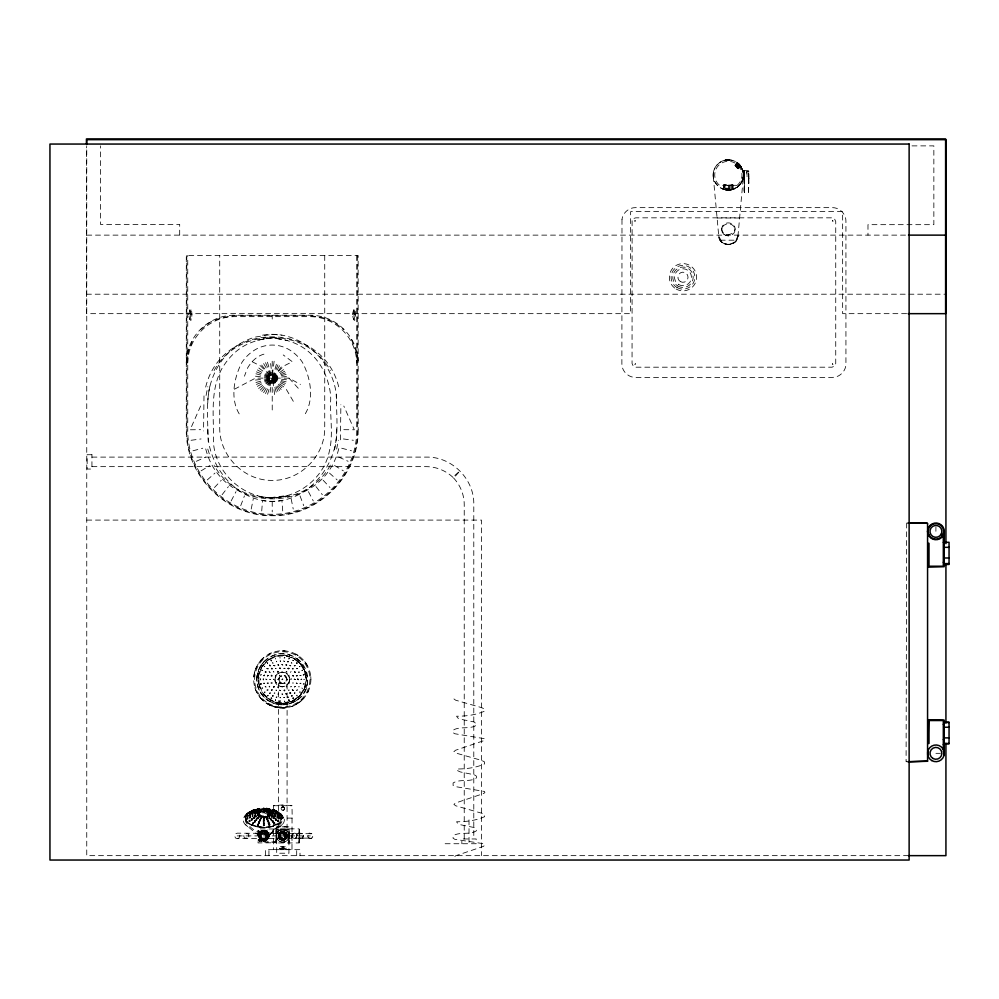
<?xml version="1.0" encoding="UTF-8"?>
<svg xmlns="http://www.w3.org/2000/svg" width="999" height="999" viewBox="0 0 999 999"><rect width="100%" height="100%" fill="white"/><g stroke="black" fill="none" stroke-linecap="round" stroke-linejoin="round"><path stroke-width="0.75" stroke-dasharray="5 3.75" d="M263.773 821.19L263.449 821.727C263.636 819.055 264.685 823.663 263.237 825.186C265.534 827.309 262.175 821.802 263.773 820.366M263.237 808.99C264.635 811.126 263.873 805.656 263.212 809.352C264.872 808.865 262.849 811.762 263.237 810.152C264.423 804.108 263.936 815.122 263.499 810.276C263.973 811.275 264.335 809.565 263.249 810.676M265.609 855.531L265.609 849.662L300.012 849.662L300.012 855.531M268.931 855.644L268.931 849.787M296.691 855.644L296.691 849.787M728.346 235.876L728.346 234.915L733.004 233.079L734.864 229.957A6.543 5.757 -27.3 0 0 734.615 226.536L733.291 224.688L730.044 223.089A6.494 5.07 0 0 0 726.236 223.164L722.427 225.874L721.665 229.82M744.105 191.084L744.58 174.038M744.105 171.241L744.105 177.123L743.343 177.123L741.133 183.067L736.987 187.375C742.145 183.866 744.655 177.06 743.006 171.066C742.032 168.356 736.812 157.705 735.664 165.996C739.322 173.614 742.769 159.828 738.298 168.769M744.58 187.512L744.58 182.879M744.58 179.208L744.58 174.6M744.58 171.903L744.58 171.179M748.401 178.534L748.401 192.345L744.243 192.208L744.105 187.113M748.875 182.904L748.875 174.713M272.64 822.289C271.041 818.056 274.7 822.726 272.64 821.653M721.703 228.009C721.315 231.706 724.737 234.977 728.346 234.915M273.276 811.35C270.741 807.679 273.951 813.636 272.727 809.864M277.36 818.031C275.986 813.636 279.308 819.13 277.36 817.407M278.009 815.496C276.461 810.901 278.022 818.169 277.36 814.46M283.604 847.164L282.804 849.662L273.639 849.612L273.576 818.106M935.901 531.293L935.913 526.898M258.117 811.375L258.704 811.75C257.53 808.378 258.816 812.936 257.742 811.35M258.666 808.503C257.218 812.1 258.941 807.279 257.63 808.666M260.439 679.907L260.439 678.845L260.439 679.857M259.403 811.925L260.364 812.362C259.378 808.503 259.802 814.709 260.327 811.188C263.012 807.704 258.242 812.025 261.288 810.451M260.602 818.98L260.352 819.48C261.763 819.217 260.939 814.173 262.188 817.095C259.54 816.807 260.689 821.378 260.277 818.056M267.282 809.852C266.096 812.786 267.407 808.516 266.333 809.889M270.379 813.598C266.758 816.857 271.753 808.466 269.955 815.521C267.595 813.735 272.302 814.247 269.33 812.986M270.504 811.338C271.403 806.58 272.365 817.994 272.727 813.061C270.654 813.473 270.205 810.339 271.591 811.438M288.911 826.885L276.711 826.885L288.836 826.81L288.436 829.882M292.045 818.106L291.983 849.612L282.804 849.662L281.543 847.939L281.905 847.077L283.716 847.077L284.078 847.939L282.804 849.662L281.843 847.964L283.404 847.214L283.391 848.713M250 815.621C251.973 811.663 248.239 816.208 250 814.997M249.538 818.006C251.149 813.223 249.001 820.866 250.612 816.283M258.616 808.778C257.505 810.826 260.464 810.077 259.428 808.678C258.017 808.191 258.192 810.913 259.54 809.989C260.439 806.917 260.177 813.074 259.39 809.252L259.415 809.789M259.54 821.777C257.754 825.698 260.015 820.067 258.504 821.877M260.427 819.779C259.178 823.426 260.564 818.468 259.39 819.867M266.396 810.664C265.859 813.835 265.896 809.215 265.709 810.826M268.157 809.252C265.921 813.698 270.517 805.157 263.773 809.178M269.043 821.865C268.019 826.448 268.269 818.256 269.043 823.326M269.043 808.84C267.57 811.962 269.293 807.654 268.082 808.778M269.917 824.6L268.968 823.738L268.831 825.249L269.905 824.962M270.504 819.829C272.465 817.082 269.83 821.228 271.591 820.254M251.611 820.441C251.523 815.396 252.497 822.976 251.236 818.88M251.199 813.298C252.272 808.89 251.848 815.509 251.623 812.324M258.666 823.988C256.943 827.397 259.166 822.389 257.63 824.125M267.282 818.044C268.107 821.365 265.372 815.084 267.195 819.48L266.945 818.98M268.157 819.854C267.432 824.325 266.745 816.982 268.144 820.641M269.655 809.302C271.079 810.713 268.044 807.392 269.93 808.666M273.276 822.027L272.764 820.841M280.494 819.105C279.57 814.547 279.595 821.927 280.444 817.806M255.956 820.254C257.555 816.133 255.594 822.077 257.055 819.829M258.491 822.976L258.791 822.077M262.188 810.601C262.188 814.123 262.088 808.341 261.164 811.313L262.238 811.775M266.071 817.319L265.784 817.919C266.87 813.348 264.123 820.354 266.396 816.42M271.865 814.547C273.639 819.704 270.617 811.3 272.914 815.421M726.685 159.865L725.499 160.04L731.106 160.027C721.69 158.017 712.1 166.696 713.261 176.311L718.731 235.864C719.168 247.228 737.524 247.203 737.974 235.864L743.506 175.175L742.719 179.758L739.46 185.24M255.956 811.438C257.655 807.592 256.006 814.048 254.745 814.26C255.669 813.273 256.106 811.4 257.055 811.338M269.33 813.96L270.267 815.471L270.379 814.759M270.142 814.422L270.155 813.398M295.442 838.461C302.51 826.747 282.592 838.448 296.216 837.999M255.707 815.871C254.183 811.026 255.644 819.942 254.658 814.834M258.828 823.551L258.853 822.252M258.828 809.964L258.853 808.715M259.715 821.453L259.728 820.216M259.34 810.464L259.728 809.09M260.614 809.677L260.227 811.026L261.301 810.326M261.151 816.445L261.488 817.319M261.488 810.451L262.1 811.638M265.709 816.121L265.309 817.557L266.396 816.907M266.583 809.977L266.883 811.188M266.583 817.681L267.332 819.255L266.533 818.943M267.445 810.514L267.133 809.153M267.07 820.966L267.47 819.442M268.331 810.077L268.344 808.84M267.994 823.164L268.344 821.403M268.831 825.249L269.231 823.576M743.506 174.925L743.468 173.963L743.106 178.371L740.971 183.304L736.725 187.562L732.167 189.598L732.167 184.778L732.954 184.553L732.954 189.36L722.889 189.061L729.657 190.022L736.725 187.562M258.966 811.912C259.765 813.648 257.105 809.989 258.254 813.561M268.594 815.047C269.792 818.78 268.694 812.112 269.393 816.533L269.618 815.084M270.829 816.058C273.202 819.23 270.105 814.472 271.79 816.345M273.052 817.269C274.675 821.128 272.665 815.671 274.088 817.419M275.287 818.668C277.023 822.701 274.837 817.007 276.311 818.88M277.522 820.291C278.846 823.888 277.235 818.705 278.546 820.579M249.013 812.424C250.574 815.122 248.651 811.275 250.025 811.987M253.471 811.825C255.07 814.784 252.997 810.763 254.495 811.538M257.929 815.084C257.08 818.268 259.053 812.524 258.716 815.921C257.592 815.721 258.828 816.807 258.891 814.884M258.704 818.506L258.504 816.97L257.617 817.956C259.815 820.341 256.606 815.796 258.429 818.743M268.631 812.637C269.867 809.64 269.393 816.233 268.594 811.912M273.052 811.538C273.951 815.958 273.963 808.765 273.077 812.874M273.626 805.718L273.414 818.106L292.207 818.106L291.995 805.718L282.804 804.882L273.626 805.718L291.995 805.718M275.662 813.198C274.375 809.427 277.697 814.385 275.674 812.587M276.348 820.079L275.674 819.005M277.522 811.987C278.459 816.545 278.384 809.29 277.535 813.373M253.471 817.419C254.433 821.765 254.32 813.86 253.484 818.843M255.694 816.158C254.87 819.467 256.793 813.486 256.493 816.932C255.444 816.92 256.406 817.794 256.668 815.883M265.622 672.502C267.282 670.716 263.536 672.127 266.009 672.352M271.703 810.439L263.499 809.702L263.386 809.04M268.269 823.476L268.281 822.826M269.018 809.427L268.269 809.914L268.369 808.678M249.013 820.579C250.299 824.462 249.588 817.095 249.138 821.865M258.704 825.311L258.641 824.412M261.838 670.691L262.749 670.179L261.875 670.666M263.212 823.488L263.386 822.552M268.207 815.034L267.532 812.524L264.398 811.538A4.446 2.223 0 0 0 260.851 812.075M273.801 811.163C275.175 807.879 273.576 812.724 274.825 811.088L274.688 810.039M275.512 820.266L275.524 819.642M276.348 813.298L275.524 812.224M302.709 688.473L301.785 688.061M251.461 813.323L251.473 812.699M255.469 816.071L255.494 814.984M249.787 818.131L249.588 816.732M249.538 815.496L249.8 814.635M251.199 820.079L251.473 819.168M273.801 823.663C275.262 819.48 274.151 827.309 274.026 822.202M254.483 822.289C254.757 816.995 255.657 824.999 254.345 820.816M254.283 811.35C256.169 806.98 254.408 814.123 254.52 809.964M256.144 820.429L256.006 819.005M256.144 811.325L256.169 810.127M257.655 817.407L258.067 818.83L257.817 818.169M257.829 810.476L258.429 811.55L257.817 811.063M259.315 815.996L259.453 817.332L259.34 815.821L260.327 815.783L259.54 816.77M259.49 811.038C258.366 812.324 261.189 812.324 259.765 811.975M266.271 810.451C268.044 814.635 268.719 809.939 267.195 811.737L267.657 812.549L267.382 811.9M267.395 815.634C267.345 820.191 268.656 813.036 267.195 816.907L267.782 816.158L267.832 817.382L268.082 816.745M268.881 810.564L268.856 811.75C271.416 811.325 268.169 809.09 268.856 811.75L269.43 811.375M270.679 811.45L270.542 810.127M270.679 819.667L270.717 818.506M272.34 811.238L272.19 809.902M272.14 821.702L272.365 820.241M273.988 811.263L273.851 809.889M252.635 811.288C254.395 807.791 252.297 812.736 253.746 811.163M269.056 816.97C269.143 822.714 269.718 813.111 269.48 818.83L269.742 818.169M263.361 823.838L263.386 823.188M272.265 822.052L272.29 821.428M272.14 811.101L272.29 810.439M277.909 816.533L278.009 818.006M266.895 808.541A18.719 9.366 0 0 0 245.404 816.745C245.542 825.786 257.417 825.674 263.773 827.659L269.967 826.922A18.107 9.053 0 0 0 278.309 813.011A18.107 9.053 0 0 0 249.25 813.011A18.107 9.053 0 0 0 257.592 826.922L263.773 827.659A18.581 9.291 0 0 0 274.076 826.086C290.534 821.528 278.184 807.18 266.758 808.578M254.283 822.027L254.433 821.078M264.323 811.038L263.249 811.688L264.161 811.176M275.362 816.046C273.639 813.099 275.262 820.004 275.374 815.484M743.468 173.963L743.343 177.123M188.636 314.71C192.907 295.18 192.907 334.253 188.636 314.71L190.035 314.71L191.046 309.94M189.648 309.94L190.672 314.71L189.648 319.493M249.638 815.659L249.588 814.235M268.856 811.75L269.805 811.35M352.372 314.71C356.643 295.18 356.643 334.253 352.372 314.71L353.771 314.71L354.795 319.493M353.771 314.71L354.795 309.94M353.396 309.94L354.408 314.71L353.396 319.493M251.261 820.366L251.298 819.093M270.829 811.638L271.066 813.074M275.312 813.011L275.287 811.65M276.885 817.494L277.148 816.782M291.146 678.796C290.659 679.632 291.034 680.207 291.146 678.746M251.261 813.136L251.298 811.887M253.421 813.049L253.534 811.7M255.756 811.712L255.532 813.273L254.658 813.223M257.992 811.925L257.255 813.161L258.916 812.637M258.504 823.326L258.529 822.701M268.656 814.884L268.544 816.183L268.631 815.446M270.891 815.883L271.903 817.382L271.853 816.158M273.002 818.418L273.114 817.07M275.249 819.942L275.349 818.468M277.46 821.453L277.585 820.079M282.218 817.057C278.147 829.332 258.117 829.707 248.426 823.563M276.885 815.184L277.01 814.435M252.073 816.907C253.746 812.786 251.573 818.643 253.197 816.495M258.254 814.535C256.88 816.932 258.516 811.787 257.18 814.759M271.853 814.148L272.914 813.81M274.35 814.622C275.137 810.589 275.524 817.482 274.475 813.873M279.433 815.971L279.745 814.585L280.544 816.146L279.52 816.108L279.558 815.196M247.003 816.146C248.776 812.362 246.553 817.806 248.127 815.971M252.073 814.847C253.958 811.013 251.411 816.458 253.197 814.622M257.205 813.011C256.219 814.347 259.565 813.973 257.205 814.173M262.312 840.334C270.829 842.382 268.469 827.172 260.864 832.179L258.042 831.83L258.042 828.858L276.149 829.033L276.149 842.769L258.042 842.919L258.042 839.959C260.577 840.321 269.543 841.732 268.032 836.937L268.469 833.803L267.607 832.429L267.457 835.901L269.218 836.126L267.145 839.322L261.014 839.485L262.6 841.995L268.344 841.982C263.349 842.319 258.204 839.123 257.405 833.94L257.73 834.64L245.192 824.425A20.579 10.377 -0.5 0 1 243.531 818.193L246.765 813.486L251.461 810.851M252.635 823.85C254.358 820.216 252.223 825.299 253.746 823.663M203.996 395.916L203.571 430.931M340.447 439.797L340.871 404.77M260.976 830.456L264.835 830.781L267.183 833.079L267.607 832.429L261.988 831.555L262.05 830.456L260.976 830.456L261.014 832.317L268.344 829.819L261.463 832.142L262.05 830.456L264.822 830.968L265.122 832.204L267.357 832.741L268.232 837.112L266.658 839.809L265.734 839.247L259.116 841.345L267.47 839.222L270.142 833.94L269.83 834.64L273.863 830.756L270.904 833.054L282.367 824.425A20.579 10.377 0.4 0 0 284.315 820.479A20.667 10.452 -0.4 0 0 283.067 816.383A20.529 10.302 -0.1 0 0 271.616 810.439M336.663 428.958C337.924 467.994 303.421 507.629 262.537 500.536L261.726 510.926M263.773 809.34L263.449 809.964L264.173 808.74L263.286 808.815L263.237 810.152L264.323 809.465L263.249 810.014M207.78 403.159C207.967 382.517 217.133 362.262 232.73 348.663A66.945 66.945 0 0 1 255.269 337.075L272.228 334.328L281.905 335.164M278.484 820.791L278.159 821.503M296.915 695.129C296.978 696.877 296.253 694.58 297.24 695.991M260.402 684.028C262.487 682.692 259.403 685.077 261.351 684.203M267.695 662.674L267.632 663.673L267.345 662.787M264.335 825.711L264.173 824.837M304.146 674.725C302.11 676.098 305.095 673.651 303.234 674.575M713.286 173.214C711.65 184.078 723.963 193.556 734.04 188.973L727.459 190.06L727.459 185.24C720.117 180.831 725.237 196.99 724.1 184.653M248.326 823.551A18.581 9.291 0 0 1 245.155 818.381L245.404 816.745M263.274 820.054L263.249 821.528L264.161 821.066C263.411 817.806 263.549 817.831 264.048 820.516M266.246 818.705L267.195 818.98M263.237 817.194C264.373 814.197 264.211 819.854 263.237 817.194A4.471 2.235 0 0 0 266.696 816.683M288.524 700.311C289.822 698.376 289.136 701.985 288.599 699.924M299.101 841.533L299.288 838.848L299.375 839.56M277.797 814.048L277.772 815.246M289.186 700.649L288.873 699.687M277.335 671.977C278.234 669.58 279.208 673.788 277.297 672.002C278.059 669.617 279.208 673.626 277.297 672.002M268.843 809.752L268.993 808.491M256.893 678.046L258.691 669.917A25.537 25.537 0 0 1 262.65 663.224C294.618 629.395 332.093 693.731 286.251 704.47M260.452 684.015L261.426 683.803M304.108 674.737L303.159 674.937M239.198 413.873C229.97 398.401 233.991 377.385 242.07 362.187A41.196 41.196 0 0 1 253.072 351.086C264.473 343.057 279.97 343.057 291.371 351.086A41.196 41.196 0 0 1 302.372 362.2C310.452 377.385 314.473 398.401 305.244 413.873M299.101 842.819L299.288 835.901M249.063 812.299L248.976 813.361L250.087 813.286M269.892 825.124L269.655 824.287M748.488 192.345L748.875 182.842M253.696 822.402L252.685 822.851M281.768 838.273C279.483 838.523 278.908 833.84 282.43 832.991M255.357 820.429L254.52 821.003M279.932 701.61L279.47 701.036L280.519 701.148M284.503 658.141L284.877 657.242L284.141 657.991M274.588 824.113L274.862 822.851M274.912 823.813L273.851 822.402M278.221 812.137L277.472 813.248M283.491 846.715L283.304 848.501L286.051 848.501L287.287 846.715L278.334 846.715L279.57 848.501L286.051 848.501M275.999 811.737L275.936 812.936M279.433 818.73L279.483 817.482M257.205 675.212C255.482 684.952 260.09 695.391 268.444 700.686M257.018 818.681L256.169 819.18M259.703 835.901C259.603 832.229 264.648 830.906 266.271 833.079L268.843 836.675A4.858 3.796 88.8 0 1 268.619 837.612L269.58 835.626L268.644 837.624M274.725 823.626L274.425 822.826M280.569 839.709L278.996 838.136L278.534 834.627L278.996 838.136L281.718 840.184L285.14 839.647L287.125 836.875L286.626 833.666L283.991 831.705L280.557 832.105L278.496 834.927L279.92 832.492L279.458 832.941L282.043 831.48M280.507 839.597L282.804 840.321C287.3 840.334 288.586 833.94 285.14 832.142M299.375 832.229L299.288 834.527L299.101 828.97M274.138 361.226L269.83 394.555M299.288 829.907L299.288 831.318L299.101 828.858L275.961 828.858L275.961 842.944L299.101 842.944L299.288 829.058L299.288 832.954L299.101 830.269M277.535 821.328L277.909 820.641M743.418 176.586L743.256 177.635M279.895 697.627C281.281 697.777 280.307 697.152 280.132 697.926M258.666 817.132L257.829 817.569M260.327 815.783L259.49 816.146M635.451 363.773L634.852 364.398L635.476 363.798M255.744 812.299L255.644 813.024L256.743 812.187L256.119 813.161M273.239 696.116L272.502 695.366L272.914 696.365M291.246 663.049C292.307 662.512 292.133 663.86 291.346 662.662M278.396 835.888L278.546 834.739M287.075 837.05L285.901 832.829A4.183 3.559 -1.7 0 0 282.804 831.48L281.73 831.668M271.815 698.551L271.091 697.826L271.491 698.751M269.917 824.1L269.168 825.099M292.732 660.202L293.656 660.714L292.782 660.227M287 837.062L287 834.752M286.251 838.486L287.113 835.901A4.296 4.296 0 0 0 280.657 832.179L278.446 835.901L280.582 839.647A4.296 4.296 0 0 0 287.113 835.901L286.251 833.316L282.804 831.593L279.37 833.316L278.609 837.037M279.92 835.901L280.781 834.015A2.797 2.797 0 0 1 283.616 833.216L284.54 833.666A2.797 2.797 0 0 1 285.227 837.374C283.803 839.734 280.095 838.536 279.92 835.901L280.657 834.49M253.783 676.56L254.882 671.053M278.534 821.528L278.309 820.828M729.557 244.568L735.064 241.933L737.974 235.864C737.524 247.19 719.18 247.178 718.731 235.864L721.64 241.933L727.135 244.568M186.301 362.962C186.289 337.113 208.192 315.209 234.041 315.234L310.402 315.234C336.251 315.209 358.154 337.113 358.142 362.962M186.776 362.962L188.686 350.549L192.982 339.573M255.469 814.06L254.645 813.81M257.817 825.511L257.967 824.525M187.737 362.962C187.987 337.912 208.978 316.908 234.041 316.658L310.402 316.658C335.464 316.908 356.456 337.912 356.705 362.962M258.004 813.885L257.18 813.598M261.014 839.485L261.526 841.333L265.734 839.247C269.168 839.972 262.175 838.561 261.526 841.333L261.513 839.647L258.903 839.422L261.526 841.333L262.113 839.684L265.297 839.51M280.369 818.768L279.77 817.919M277.984 687.562C277.934 686.238 277.722 686.588 277.997 687.512M263.499 808.291L264.161 809.377M206.094 395.492L207.78 386.638M245.292 818.443C245.617 814.222 249.95 812.025 253.471 810.738M336.663 449.075L338.349 440.209M303.409 835.901L302.372 838.086L303.409 835.901L302.372 833.715L303.209 834.852M268.219 811.288L267.395 811.313M289.722 679.47C289.76 685.776 281.431 689.285 276.948 684.702C266.808 671.565 293.531 666.108 289.186 682.23M248.951 836.95L248.077 833.715L244.867 833.715A2.747 2.685 -90 0 0 244.867 838.086L248.077 838.086L248.951 834.852M261.95 838.086L265.235 838.086L266.321 835.901L265.235 833.715L261.95 833.715A2.747 2.735 -90 0 0 261.076 836.95M251.224 509.028L253.271 498.851M281.668 672.115C282.904 671.628 282.754 672.152 281.618 672.102M282.879 686.638C281.643 687.125 281.805 686.6 282.929 686.65M263.624 826.048L263.773 822.402M737.974 235.864C737.299 245.779 722.227 247.652 719.205 238.099C721.69 246.591 735.002 246.591 737.499 238.099L736.563 240.06M209.89 386.213C205.819 404.283 208.054 423.114 208.204 441.483M260.814 675.299L261.276 674.437L260.514 675.099M334.553 449.5C338.624 431.431 336.388 412.599 336.238 394.23M264.26 809.515L255.844 810.439A20.529 10.302 -0.1 0 0 246.453 814.472A20.667 10.44 0.2 0 0 243.544 818.193M744.105 171.341L744.58 170.392L748.8 170.617L748.875 178.746M268.219 821.066L267.882 820.079M307.38 683.341L305.994 688.473M258.042 841.046L260.015 839.734C273.077 845.266 269.718 824.774 258.042 831.83C261.775 830.768 267.42 829.944 268.619 834.952C269.505 839.672 263.524 842.869 260.015 839.734L258.042 839.959C264.747 844.617 272.502 833.79 264.223 831.53M274.638 811.45L274.775 810.826M299.101 838.186L299.288 837.274L299.375 842.594M272.053 668.231C269.68 668.731 273.589 669.755 271.815 668.119M261.663 832.167L262.05 830.456L265.609 831.842L267.707 834.227L267.919 836.775A4.421 4.421 0 0 0 262.175 831.705A4.421 4.421 0 0 0 260.664 839.21L262.962 840.271M273.077 818.243L273.439 817.582M279.782 667.819L279.57 668.631M277.734 664.972L278.771 665.234L277.797 664.71M279.558 668.044L280.619 668.618M283.916 690.434L284.852 689.959L284.191 690.896M287.575 697.29C290.022 697.165 286.101 696.278 288.274 697.527M269.892 810.601L269.056 810.676M264.136 666.62C265.072 666.021 264.972 667.457 264.186 666.233M278.771 665.234L278.521 664.497M285.751 693.806L286.85 693.656L285.776 694.08M299.55 691.932C301.373 692.869 298.838 692.369 300.224 691.82M280.432 815.858L280.294 815.459M270.354 814.173L269.318 815.271L269.305 814.535M271.853 815.871L272.889 814.834M286.788 665.247C286.226 662.824 285.264 666.808 286.813 664.947M274.325 687.087C273.826 684.552 272.627 688.673 274.363 686.775M290.472 672.439L291.046 671.44M292.257 668.406L293.256 668.993L292.295 668.431M247.065 819.105C247.927 814.535 248.102 821.99 247.115 817.806M294.218 665.584L295.267 665.571L294.28 665.809M270.329 693.169L269.33 693.393L270.267 692.944M282.567 678.845C282.03 680.319 281.955 679.233 282.804 679.07M268.232 813.735L268.069 814.372A4.471 2.235 0 0 1 267.495 816.22L266.683 816.695M278.421 679.37C277.185 679.607 277.497 679.133 278.371 679.37M248.077 817.482L247.053 818.019M296.878 690.609L297.39 689.672L296.591 690.334M267.195 816.907L267.382 816.195M253.147 815.309L252.123 815.684M293.319 697.826C294.443 699.812 291.296 697.589 293.644 698.026M279.583 677.722L279.108 679.47A3.746 3.746 0 0 0 282.804 683.179L284.727 682.629M286.039 681.218L286.513 679.47A3.746 3.746 0 0 0 282.804 675.761L280.894 676.323M293.531 683.004L292.37 683.004M299.463 686.788L298.376 686.788M301.823 679.37L300.811 679.657L301.661 678.983M271.216 660.976C272.752 659.215 270.217 661.188 270.891 660.351M291.908 695.354C293.144 695.516 289.922 696.266 292.257 695.966M271.528 810.314L270.717 810.239M282.779 694.305C280.532 693.343 283.541 693.818 282.005 694.48M256.481 813.074L256.731 811.638M278.621 834.727L279.37 838.486L281.156 839.872L284.016 840.147L286.576 838.099L285.065 839.697L285.914 838.973M257.592 825.336L257.63 824.6M268.669 816.383L269.555 815.259M268.232 837.112L267.457 835.901L268.469 833.803L268.032 836.937L268.843 836.675L267.457 835.901L266.733 833.603L268.019 833.978M267.582 394.255L277.01 362.187M284.927 701.385C284.016 701.048 284.653 700.611 284.615 701.61M255.694 814.547L254.745 816.146L254.645 815.421M297.215 683.391C295.192 682.367 298.364 683.791 296.228 683.116M299.288 841.895L299.288 842.744M297.04 676.098C294.618 675.187 298.926 675.187 296.491 676.148M300.936 683.254L299.95 683.254M259.34 815.034L259.515 813.111L260.864 812.075M283.666 807.055L284.565 808.628L283.679 810.139L281.943 810.139L281.056 808.603C280.294 806.38 285.252 807.229 282.804 806.842L281.331 807.691M255.769 813.136L256.081 812.137M298.376 671.965L299.463 671.965M274.226 679.37C273.039 679.22 273.189 679.695 274.101 679.07M299.9 675.499L300.986 675.499L299.95 675.499M269.892 809.939L269.917 809.315M264.011 838.798L265.796 837.824L266.521 835.901A2.935 2.935 0 0 0 262.125 833.341A2.935 2.935 0 0 0 262.113 838.436L260.714 835.314L263.174 832.991A2.797 2.797 0 0 0 261.413 837.649A2.797 2.797 0 0 0 266.196 836.912L266.246 834.652L264.123 833.016M263.561 683.254L264.648 683.254L263.611 683.254M275.374 700.599C275.362 698.351 275.974 701.922 275.287 699.675M288.873 659.065L289.423 658.266L288.599 658.816M271.628 675.149L272.103 676.098L271.016 675.749M268.281 675.336L267.307 675.973L268.244 675.361M270.354 813.011L269.418 814.285L269.305 813.561M269.955 815.521L270.279 814.535M272.49 816.183L272.814 815.184M282.804 806.805A1.786 1.786 0 0 1 284.565 808.578A1.786 1.786 0 0 1 282.804 810.364L281.056 808.578L282.13 806.98M272.178 675.749L271.179 676.086L271.628 675.199M278.559 836.862L278.509 680.007L279.533 677.01L282.804 675.174L286.251 676.897L287.113 679.47L287.063 836.862A4.421 4.421 0 0 1 279.82 839.148A4.421 4.421 0 0 1 281.493 831.68A4.421 4.421 0 0 1 287.125 836.875M278.509 680.007L279.533 677.01L278.709 679.47L279.533 681.93L282.804 683.578M205.682 387.063C221.953 320.117 322.49 320.117 338.761 387.063M338.761 448.651C322.49 515.584 221.953 515.584 205.682 448.651M291.808 836.388L292.12 834.552L293.531 833.328M272.889 813.223L270.816 812.187L271.428 813.161M262.762 688.061L261.85 688.473M268.194 695.579L267.145 695.504L268.019 695.928M296.528 662.824L297.053 663.648L296.853 662.674M296.191 837.936L297.165 835.451M302.385 670.042C301.648 671.615 303.072 669.705 301.785 670.691M273.189 810.139L272.365 810.002M244.455 376.198L245.891 372.34M265.771 830.918L268.993 834.49L268.893 837.075L267.47 839.222C262.812 842.769 273.314 834.714 267.495 832.005C263.324 829.445 267.994 832.142 268.132 832.679C267.058 831.355 265.447 830.656 263.773 830.519C259.94 831.056 254.358 834.602 262.637 840.434A7.043 7.043 0 0 0 264.922 840.434L267.545 838.773L268.319 836.737L267.457 835.901M240.722 505.681L244.43 495.904M260.602 810.264L260.352 810.913L261.026 810.239M275.424 813.623L274.4 813.436M266.059 816.732L265.434 817.344L266.109 816.707M262.787 831.555C260.502 831.618 257.23 836.088 260.689 839.235A4.421 4.421 0 0 0 267.919 836.775L266.471 839.247L266.92 838.81L263.936 840.484L258.903 839.422M305.095 686.8C301.286 699.35 286.301 706.73 274.051 701.885M279.57 848.501L283.304 848.501L282.804 846.715L282.317 848.501L282.13 846.715M296.228 675.636L297.302 675.636M268.319 675.636L267.407 676.023L267.794 675.112M303.634 679.37L304.633 679.37M269.018 686.688C270.679 685.951 269.081 688.311 269.593 686.163M263.212 809.352L264.335 809.352M277.959 814.235L276.935 813.96M265.522 393.594L278.921 362.674M200.624 406.044L190.122 429.782L200.624 429.67M264.236 808.391L263.311 808.391M283.928 833.528L283.379 833.016M261.301 817.994L260.614 818.368M307.517 692.869L308.728 690.334M260.677 811.188L261.301 809.777M280.444 815.196L279.483 814.709M252.248 813.011L252.26 811.65M261.301 818.705L260.227 819.255L261.026 818.943M269.742 811.063L269.118 811.55L269.73 810.476M268.544 816.183L268.968 815.346M250.025 820.291L249.063 820.791M260.364 818.98L260.964 817.681M263.773 819.255L263.773 818.506L263.249 819.617L264.161 819.143M304.146 684.028L303.134 684.078L304.071 683.628M231.169 500.911L236.001 491.683M263.773 810.314L263.474 810.888L264.161 810.264M262.188 816.408L261.488 816.732M286.214 671.403C286.488 672.764 287.937 671.902 286.164 671.378M260.165 816.195L260.152 815.634M279.47 701.036L280.369 700.799M261.863 816.683L261.101 817.619L261.85 816.121M263.773 811.238L263.249 811.538M276.286 682.567C275.374 683.216 275.736 683.541 276.311 682.517M259.877 833.503L261.763 831.88M252.26 818.668L251.561 819.155M288.998 675.224C288.087 675.873 288.449 676.211 289.023 675.174M271.091 698.738L271.104 697.889L271.815 698.164M272.502 696.315L272.515 695.416L273.301 695.704M278.534 693.331L277.972 694.293L278.559 693.294M274.837 810.177L274.026 809.989M267.944 838.698L269.693 835.314L267.72 838.985L265.697 840.147L267.72 838.985L269.355 836.163L267.183 838.723L267.732 839.222M268.856 818.506L269.43 817.519M263.611 392.619L280.831 363.636M259.34 821.066L260.477 820.966M267.195 817.12L267.782 816.158M283.704 847.614L282.804 849.662L281.843 847.939L282.804 846.977M253.421 818.643L254.545 818.418M264.048 808.291L263.773 810.189L263.773 808.278L263.624 809.053A18.581 9.291 0 0 0 253.396 810.639M254.495 817.269L253.534 817.607M247.327 368.469C251.011 361.8 256.968 355.781 264.56 353.983M265.135 692.295L264.086 692.257L265.035 691.895M299.55 666.82C300.274 665.684 300.399 667.032 299.463 666.458M279.508 834.402L280.057 833.528A3.621 3.621 0 0 1 286.114 837.399L285.564 838.261A3.621 3.621 0 0 1 279.52 834.39M260.477 833.191L259.453 835.901L260.477 838.611M269.031 816.533L269.63 815.621M260.077 832.017L258.554 835.901A4.895 4.895 0 0 0 262.637 840.434M256.731 816.058L255.756 816.345M267.257 839.46L268.331 837.886M263.212 825.711L264.136 825.424M275.649 676.298C276.286 675.237 275.824 675.062 275.687 676.261M214.098 370.604C237.325 326.623 307.118 326.623 330.344 370.604M330.344 465.109C307.118 509.09 237.325 509.09 214.098 465.109M258.391 809.14L257.655 809.939M258.966 815.047L257.992 815.259M269.842 665.084L270.105 666.046L269.842 665.034M272.29 662.787C273.976 663.436 271.828 662.05 273.039 663.386M276.298 661.276C277.26 661.775 275.949 662.237 276.785 661.263M271.528 668.231L272.065 669.155M262.525 663.398L259.628 667.844L257.18 675.411L258.554 670.279A25.437 25.437 0 0 1 264.273 661.35L266.296 659.615M222.103 494.705L228.421 486.625M261.788 391.408L282.754 365.097M737.899 168.257L735.064 165.522L737.349 162.737L736.638 162.238M735.064 165.522L737.412 162.775M735.127 165.572L737.587 162.912L740.596 166.009L743.081 171.353L740.271 165.572L737.986 168.369M735.539 165.896L737.824 163.099M735.813 166.121L738.099 163.324M736.126 166.383L738.411 163.586L736.45 166.696M736.625 166.845L738.91 164.048L736.787 167.008M737.1 167.333L739.385 164.535M737.25 167.495L739.535 164.71L734.864 161.251L730.057 159.865M737.549 167.832L739.822 165.035L737.599 162.924M737.674 167.982L739.959 165.185L743.081 171.353M738.211 168.656L740.434 165.784M248.077 814.709L247.115 815.196M283.379 838.785C286.738 837.661 286.076 833.466 284.066 833.228M263.773 820.928L263.249 821.215M286.626 838.336L284.703 839.997M261.513 839.647L263.936 840.484L267.332 839.647M250.612 813.96L249.638 814.36M269.555 665.109L270.08 666.008M261.526 841.333L262.824 839.884M267.307 695.991L268.019 695.217M297.202 662.787L296.566 663.511M300.424 701.523L304.408 697.539L300.424 701.523A28.509 28.509 0 0 1 295.766 704.632L300.612 701.373L295.766 704.632M260.339 809.227L259.503 809.315M253.147 813.436L252.123 813.623M272.19 820.429L273.214 820.816M214.46 487.537L221.266 480.294M271.616 660.926L271.091 660.014M294.293 693.418L295.092 692.769L294.455 693.643M292.957 697.876L292.957 698.701L293.706 698.413M298.539 672.352L299.3 672.339M285.814 693.543L286.75 693.531L286.263 694.317M280.369 668.818L280.357 667.856M283.978 690.147L285.002 690.284L284.453 690.971M270.542 818.681L271.553 819.005M292.12 834.527L292.782 833.865M260.215 390.147L283.704 366.059L292.32 361.713L283.229 354.945M737.824 164.698L738.423 163.936M738.136 164.997L738.81 164.323M738.286 165.147L738.96 164.473M738.586 165.447L739.26 164.773L738.661 165.522L737.749 164.61M288.436 661.95L287.475 661.575L288.474 661.438M906.667 523.026L906.093 761.363M300.861 683.516L300.025 683.516M284.777 838.111L285.04 837.299M280.107 660.789L280.369 661.8L280.382 660.764M258.179 812.824L258.878 812.949M295.142 665.834L294.468 666.008M267.47 817.319L268.244 815.996M269.118 818.743L269.892 817.407M282.804 679.682L281.743 679.682M263.773 819.068L264.248 818.156M264.236 808.104L263.311 808.104M207.305 479.907L214.947 473.114M275.362 658.104L275.674 659.065M274.35 816.495L275.474 816.907M279.795 826.61L282.367 824.425M736.925 185.539A13.636 13.636 0 0 0 738.323 165.634A13.636 13.636 0 0 0 718.368 165.634A13.636 13.636 0 0 0 719.779 185.539L737.212 185.29M264.161 810.027L263.773 810.564M257.655 825.124L258.629 824.999M259.54 808.715L258.529 808.84M264.161 810.888L263.773 811.4M280.557 832.105L279.046 833.69L279.67 832.779A4.133 3.534 1.7 0 1 282.804 831.543L283.991 831.705M282.667 840.396L285.389 839.335M263.249 819.33L264.323 818.88M298.251 699.138L296.416 700.486A25.762 25.762 0 0 1 289.161 703.833L280.881 704.745L272.814 702.959L275.712 703.92A25.437 25.437 0 0 0 307.105 673.963A25.437 25.437 0 0 0 266.096 659.69M200.624 329.545L210.652 321.915L221.628 317.62L234.041 315.709L310.402 315.709L322.814 317.62L333.791 321.915L343.818 329.545M258.641 388.486L285.627 367.994M264.161 817.432L263.249 817.894L264.323 817.194M263.249 817.644L264.161 816.957M258.042 830.381L260.864 832.179C269.505 827.022 269.93 844.455 261.126 839.722L264.797 839.734M273.002 812.749L274.138 813.049M271.853 811.85L270.891 811.775M257.655 810.601L258.666 810.564M275.424 815.684L274.4 815.309M261.788 830.918L258.566 834.49L258.666 837.075L260.09 839.222L262.25 840.309M265.459 817.794L266.371 817.17M256.031 810.326L257.018 810.127M262.188 817.095L261.863 817.244M277.959 816.732L276.935 816.283M254.408 821.678L255.419 821.702M254.345 810.077L255.357 809.902M201.099 470.841L209.89 465.522M263.249 810.102L264.323 808.99M292.719 833.84L294.48 833.178A2.772 2.697 -10.1 0 1 296.853 834.527L297.178 836.363M258.666 809.814L257.967 808.566M252.198 811.787L251.373 812.062M294.455 686.987L295.454 686.4L294.493 686.962M283.591 840.396L283.791 838.735M274.088 811.825L273.114 811.675M264.023 839.922L266.046 839.123M253.484 812.911L254.545 812.749M261.238 817.369L262.163 816.845M252.722 810.177L253.696 809.889M267.07 810.351L268.219 810.464M268.007 821.79L268.968 822.115M257.38 386.338L287.063 369.917M279.932 657.13L280.045 658.141M264.51 839.934L265.522 839.385M267.133 819.804L268.082 820.079M256.668 811.775L255.694 811.85M234.415 389.235L255.469 378.134L288.973 378.134L300.462 384.415M265.984 841.92L261.126 839.722C262.762 841.383 267.245 839.222 264.585 840.234L267.12 839.847M258.891 812.062L257.929 812.075M249.026 821.528L250.075 821.578M268.781 654.133L271.316 652.921M268.843 813.348L268.581 812.462L269.68 813.211L269.58 812.499M249.787 815.246L250.662 815.184M196.328 461.288L205.682 457.092M267.907 838.985L267.183 838.723L268.381 838.198M251.461 819.767L252.297 819.942M276.311 812.012L275.349 811.787M264.922 840.434C268.756 839.809 270.304 834.677 267.495 832.005M262.725 831.805C266.621 829.744 263.636 832.467 262.05 830.456M256.431 384.415L288.012 371.853M277.859 829.882C275.025 830.069 277.135 824.724 279.158 826.835L281.331 826.81M265.697 811.413L266.446 811.812L265.647 811.013M732.954 189.36L734.178 188.923L730.918 189.86L730.918 185.04L732.167 184.778M302.522 699.587A28.609 28.609 0 0 0 304.408 661.213A28.609 28.609 0 0 0 266.408 655.581A28.609 28.609 0 0 0 257.08 692.856A28.909 28.909 0 0 0 262.025 699.625C270.617 708.953 286.775 710.239 296.166 704.42A28.609 28.609 0 0 1 270.941 705.619M734.178 188.923L732.866 189.398L732.866 184.578M263.374 823.139L264.348 823.488M300.799 833.166L299.238 833.715L303.446 833.715L300.312 833.715M298.664 838.636L300.224 838.086M309.752 838.636L311.338 838.086M309.003 838.636L311.875 838.086L312.749 836.95L311.875 833.715L237.263 833.166L235.614 833.715L234.515 835.901L235.614 838.086L237.263 838.636L311.875 838.086L310.264 838.636L307.804 836.95L308.666 833.715L311.838 833.715L309.003 833.166M263.936 840.484L266.895 840.034M237.263 838.636L238.898 838.086L239.997 835.901L238.898 833.715L237.263 833.166M280.232 832.454L282.804 831.593L285.389 832.454M263.212 809.602L264.348 809.602M283.878 840.122L281.73 840.122M286.563 665.409L285.826 664.697L286.75 664.71M247.14 818.793L248.127 818.73M254.483 811.213L255.419 811.101M266.246 810.326L267.332 811.026L266.533 810.239M297.04 683.566L296.316 683.391M251.611 812.936L252.297 812.849M255.944 382.48L288.499 373.788M192.982 450.786L202.735 448.226M294.705 693.668L294.468 692.744M292.058 696.315L291.283 695.853L291.92 695.316M260.152 811.313L259.34 811.288M250 817.469L250.662 817.494M267.183 838.723L268.232 838.473M278.421 812.449L277.585 812.1M286.688 686.263C286.538 687.637 286.838 687.287 286.701 686.313M731.605 184.915L731.605 189.723L728.346 190.085L725.636 189.835L726.585 189.985L726.585 185.165M279.221 829.882L278.496 829.882M262.35 839.772L263.062 839.922L261.126 839.722L266.77 841.97M263.661 840.971L265.672 840.571M730.918 189.86L731.605 189.723M274.388 814.485L275.474 814.847M264.048 818.606L263.274 818.193M286.376 829.882L285.502 829.882M278.596 829.882L277.947 829.882M258.778 822.664L259.565 823.164M268.069 816.146L267.233 815.783M265.122 832.204L265.909 832.08L264.835 830.781L263.798 831.455L264.822 830.968L264.51 831.867L267.357 832.741M727.459 185.24L730.918 185.04M268.082 811.613L268.269 812.299L267.195 811.737L268.007 812.549M191.084 440.284L201.049 438.948M285.739 829.882L284.79 829.882M269.73 817.569L268.881 817.132M261.988 831.555L263.474 831.33M255.469 380.07L288.973 376.198M725.049 160.14L731.73 160.152M283.679 704.745L286.463 704.432M259.715 810.289L260.477 810.351M280.944 829.882L280.045 829.882M262.537 335.164C301.873 328.271 337.799 364.548 336.663 403.159M207.78 428.958C206.518 467.994 241.021 507.629 281.905 500.536L282.717 510.926M286.676 829.932L287.799 829.882L287.163 829.882M284.578 829.882L280.195 829.882M260.964 809.977L260.277 809.864M259.752 811.775L271.616 812.462L280.032 816.683A18.157 9.241 -0.4 0 1 281.493 822.664L278.159 826.498L266.084 834.889C258.242 833.94 251.111 828.483 246.066 822.652A18.144 9.241 0.4 0 1 247.527 816.683L249.688 814.959A18.169 9.091 -0.3 0 1 259.752 811.762M285.227 707.854L279.308 707.854M261.85 810.826L261.151 810.676M263.536 840.346L261.126 839.722L263.524 839.959M262.5 687.811L261.838 688.061M269.056 809.59L269.955 809.752M273.064 842.082L275.437 842.095L270.304 842.057L275.437 842.082L275.437 840.434M912 145.879L933.853 145.879L933.853 224.663L867.981 224.663L867.981 235.127M742.944 170.829L744.105 170.829M748.875 171.728L746.49 171.728L746.49 176.211L748.875 176.211M746.49 171.94L748.775 171.94M748.775 173.501L747.826 173.501L747.826 174.45L748.775 174.45M746.49 175.999L748.775 175.999M717.082 217.994L739.61 217.994M86.751 235.127L908.503 235.127M720.217 240.197L736.488 240.197M86.426 294.205L945.603 294.205M906.605 313.661L842.644 313.661L842.644 211.626L630.631 211.626L630.631 313.661L86.426 313.661L86.426 146.728M190.672 314.71L192.07 314.71M354.408 314.71L355.806 314.71M91.933 457.105L426.536 457.105C451.835 456.568 474.325 479.058 473.788 504.345L473.788 838.96M91.933 466.645L426.223 466.645C436.438 466.658 446.478 470.854 453.696 478.084L459.99 470.904L452.809 477.197C460.027 484.415 464.235 494.455 464.235 504.657L464.235 838.96M86.751 520.092L481.493 520.092L481.493 855.644M265.085 671.965L266.184 671.965M935.926 753.333L940.384 753.333M237.25 835.901L310.264 835.901M281.83 838.735L281.83 840.284L283.791 840.284M445.142 843.73L476.173 843.73L476.173 838.96L461.85 838.96L461.85 843.73M908.516 855.644L86.751 855.644L86.751 145.829M343.818 429.67L354.32 429.782L343.818 406.044M282.267 650.749L285.077 650.873M266.945 818.368L266.246 818.019M264.186 809.552L263.311 809.615M280.881 704.745L272.814 702.959M744.492 192.345L744.58 187.1M282.28 703.358A24.488 24.488 0 0 0 293.169 700.749A23.926 23.926 0 0 0 305.969 683.141C309.415 665.946 290.409 650.087 274.088 656.842A23.739 23.739 0 0 0 263.886 663.948A23.926 23.926 0 0 0 258.766 675.262M282.305 703.346L278.097 702.984A24.126 24.126 0 0 1 266.858 697.702M268.019 837.824L267.108 837.724L267.545 838.773M270.192 497.689L287.799 495.479C253.584 506.218 216.658 478.733 213.561 443.781C214.098 418.868 209.453 391.958 221.691 368.993C228.134 357.779 237.687 348.052 249.825 343.144A66.771 66.696 0.3 0 1 272.228 338.087A66.771 66.696 -0.3 0 1 294.618 343.144C309.003 349.113 320.242 361.538 325.849 375.949C328.696 383.416 330.744 391.233 330.719 399.275C329.807 416.695 333.554 434.602 329.245 451.735C322.665 483.191 287.799 505.132 256.743 495.367M261.126 839.722L263.299 839.947M726.822 244.443L728.508 244.618M723.738 184.553L723.738 189.36L722.302 188.823L728.146 190.085M255.469 376.198L288.973 380.07M271.528 690.521L272.09 689.547L271.328 690.309M270.08 692.744L269.58 693.606M832.317 363.798L832.941 364.398L832.342 363.773M343.394 438.948L353.371 440.284M264.398 812.849L268.044 814.41L264.398 815.946A4.446 2.223 0 0 1 260.851 815.409L259.315 813.735M263.162 817.232L259.515 815.671A4.471 2.235 0 0 1 260.052 813.86L260.876 813.373A4.471 2.235 0 0 1 264.335 812.799M269.58 824.525L268.893 824.013M279.47 707.866L271.303 705.818M267.42 809.352L274.001 810.726L279.121 813.261A18.581 9.291 0 0 1 282.33 818.356M282.317 838.785L280.931 838.124A2.935 2.935 0 0 0 285.726 836.475A2.935 2.935 0 0 0 281.918 833.116A2.935 2.935 0 0 0 280.906 838.099M263.062 838.785L262.1 838.423A2.935 2.935 0 0 0 266.521 835.901L266.196 834.889L259.752 833.628M279.608 338.861L272.228 337.699L256.643 340.234L272.228 337.699L287.425 340.622M725.162 189.748L726.648 189.985M283.491 831.443L286.238 832.941L287.35 835.901A4.495 4.495 0 0 1 280.607 839.784A4.495 4.495 0 0 1 280.607 832.005A4.495 4.495 0 0 1 287.35 835.901M268.331 822.589L269.068 822.976M273.301 818.156L274.138 818.643M274.088 686.313L273.526 687.275M276.273 697.527L277.048 696.827L276.111 697.29M277.123 817.369L277.909 817.731M292.482 669.155L293.019 668.231M341.708 448.226L351.461 450.786M255.944 373.788L288.499 382.48M264.36 675.024L263.948 676.023L264.335 675.062M267.607 832.429L265.759 831.88L267.183 833.079M265.759 839.922L266.658 840.196M722.302 188.823L725.774 189.86L725.774 185.04M288.836 654.832L291.383 655.656M280.232 839.335L282.804 840.196M309.752 833.166L311.338 833.715M298.664 833.166L300.224 833.715M300.312 838.086L303.446 838.086L299.238 838.086L300.799 838.636M256.431 371.853L288.012 384.415M278.047 813.149L278.484 812.299M260.09 812.112L259.465 811.613M338.761 457.092L348.114 461.288M268.656 812.062L269.618 812.075L269.68 813.211M270.891 705.644L263.936 701.373M252.123 361.713L260.739 366.059L284.228 390.147M275.774 810.701L280.994 813.848L277.06 811.238L271.878 809.49L280.781 813.486L284.016 818.193M267.882 838.149L267.108 837.724L267.72 838.473M257.38 369.917L287.063 386.338M268.144 700.499L273.164 703.096A25.437 25.437 0 0 1 257.13 675.361M298.189 655.569L295.766 654.12A28.809 28.809 0 0 1 300.437 657.242M334.553 465.522L343.344 470.841M280.994 839.997L279.071 838.336M191.046 319.493L190.035 314.71M261.438 811.425L261.863 811.413M265.384 811.288L266.308 811.962M262.375 838.573L261.676 838.124M258.816 367.994L285.801 388.486L294.717 403.733M282.13 810.226L281.056 808.603M266.221 831.493L267.532 832.604M245.192 824.425L247.752 826.61M329.495 473.114L337.138 479.907M254.882 687.687A28.559 28.559 0 0 0 262.025 699.612L264.111 701.51M737.399 162.912L740.371 165.884M906.093 761.113L906.667 761.825M267.233 831.767L268.132 832.679M271.291 690.334L272.252 690.321L272.065 689.597M323.189 480.294L329.982 487.537M288.973 378.134L300.462 390.684M264.323 697.352L261.164 693.506A25.762 25.762 0 0 1 257.817 686.263L256.905 680.781M291.783 835.439L292.12 837.249L294.48 838.623A2.747 2.697 9.5 0 0 296.84 837.262M738.91 164.048L741.033 166.633M261.688 365.097L282.655 391.408M258.117 817.519L258.704 818.268L258.504 816.97M316.021 486.625L322.34 494.705M285.901 832.829L286.576 833.703M279.033 838.099L279.708 838.973M287.749 662.137L287.874 661.226L288.549 661.688M283.391 847.177L283.928 847.939L283.404 847.214M739.847 165.06L741.583 167.545L740.271 165.572M268.581 812.462L269.206 813.411M267.682 811.525L268.269 812.449L268.069 811.038M740.184 165.459L743.169 171.741M307.53 665.883L306.081 663.461A28.909 28.909 0 0 0 302.522 659.128M263.611 363.636L280.831 392.619M308.441 491.683L313.274 500.911M720.129 240.06L718.731 235.864M265.522 362.674L278.921 393.594M263.611 675.499L264.523 675.237M351.461 339.573L355.756 350.549L357.667 362.962M258.704 811.75L258.504 810.676M453.958 698.938L455.644 700.199L481.905 707.717L484.615 709.228L484.615 711.126C476.073 714.972 466.021 716.283 456.555 716.208L457.779 717.969L460.352 719.168L474.138 721.977L476.698 724.263L476.024 725.536C469.105 729.557 459.902 725.936 453.096 730.194L453.096 732.704L454.845 733.753L484.465 738.686L484.915 739.809L483.541 740.771L455.644 750.212L453.908 751.598L455.644 752.984L481.905 760.489L484.615 762L484.615 763.91C476.073 767.756 466.021 769.068 456.555 768.993L457.779 770.753L460.352 771.94L474.138 774.749L476.024 775.773L476.698 777.047L476.024 778.321C469.105 782.329 459.902 778.708 453.096 782.966L453.096 785.489L454.845 786.525L484.465 791.458L484.915 792.582L483.541 793.556L455.644 802.984L453.908 804.37L455.644 805.768L481.905 813.273L484.615 814.784L484.615 816.683C476.073 820.529 466.021 821.84 456.555 821.765L457.779 823.526L460.352 824.724L474.138 827.534L476.698 829.819L476.024 831.093C469.105 835.114 459.902 831.493 453.096 835.751L453.096 838.261L454.845 839.31L482.405 843.531L484.927 844.779L483.541 846.34L455.644 855.768L453.958 857.267M266.071 811.026L266.321 811.675L266.059 810.451M266.945 810.264L267.195 810.913L266.945 809.677M300.025 495.904L303.721 505.681M286.913 679.47L286.089 677.01A4.096 4.096 0 0 0 281.231 675.686M269.393 813.373L269.73 814.41M254.733 815.184L255.057 816.183M207.78 449.075L210.314 457.092M271.478 812.137L271.79 813.136M269.243 812.349L269.555 813.348M267.432 362.187L276.86 394.255M742.444 169.355L743.343 172.752M259.752 687.537L258.291 679.37L258.641 675.199L258.679 683.541L258.291 679.37A24.163 24.163 0 0 1 270.304 658.603M296.853 834.527L297.103 835.439M291.87 836.363L292.12 837.274M258.491 825.499L258.304 824.475M305.944 675.624L303.621 668.518A24.088 24.088 0 0 0 286.051 655.706M291.171 498.851L293.219 509.028M268.431 834.115L268.756 835.901M269.58 808.566L269.742 809.59M274.613 394.555L270.304 361.226M271.815 812.299L271.903 813.024L271.79 811.712M259.191 822.214L259.278 823.476M254.832 821.028L254.907 822.289M252.859 810.039L252.972 810.988M253.134 810.751L253.197 811.388M249.438 813.149L249.325 812.137M264.248 820.017L264.323 820.778M252.859 823.051L252.972 824.113M252.772 810.826L252.834 811.45M264.248 816.495L263.274 816.52M248.002 815.196L248.052 815.846M257.904 809.302L257.954 809.939M264.236 822.09L263.274 822.127M264.236 824.375L263.773 825.037L263.274 824.412M252.285 815.796L252.335 816.433M263.374 808.74L263.411 809.402M310.776 676.573L310.901 679.382M276.248 811.887L276.298 813.136M274.026 811.7L274.063 812.911M254.433 817.07L254.47 818.243M252.198 818.468L252.248 819.667M249.962 820.079L250.012 821.328M276.248 819.093L276.298 820.366M274.026 817.607L274.063 818.843M254.433 811.675L254.47 812.874M249.962 812.1L250.012 813.373M277.897 815.022L277.909 815.659M268.032 834.864L268.082 836.263M264.186 823.838L264.186 823.139M255.282 822.052L255.182 820.241M252.173 813.76L252.198 814.397M273.039 809.964L273.064 811.213M273.039 821.003L273.064 822.289M271.378 810.127L271.416 811.325M271.378 819.18L271.416 820.429M256.843 810.239L256.868 811.45M256.843 818.506L256.868 819.667M255.182 810.002L255.22 811.238M253.534 809.989L253.559 811.263M253.534 822.202L253.559 823.438M277.759 817.494L277.772 818.131M276.074 812.699L276.086 813.323M272.065 814.984L272.09 816.071M269.53 814.372L269.555 815.446M252.023 819.642L252.035 820.266M268.906 809.165L268.918 809.814M268.706 808.715L268.719 809.964M268.706 822.252L268.719 823.551M267.819 809.09L267.844 810.289M267.819 820.216L267.844 821.453M260.09 819.442L260.102 820.604M259.203 821.403L259.216 822.589M258.316 823.576L258.341 824.812M260.09 809.302L260.102 810.514M258.316 808.603L258.341 809.889M275.936 819.804L275.936 820.441M277.547 814.997L277.547 815.621M250.2 817.407L250.2 818.031M735.027 228.783L735.027 229.82M748.401 174.038L748.401 178.821M744.58 170.404L744.58 171.341M744.58 171.691L744.58 175.325M744.58 178.609L744.58 183.279M744.105 178.896L744.105 183.179M732.604 184.653L732.604 189.473M730.119 185.165L730.119 189.985L731.156 189.822L728.346 190.085L728.346 185.265M729.245 185.24L729.245 190.06M725.087 184.915L725.087 189.723L724.525 184.778M469.018 819.867L469.018 843.73M357.667 255.569L357.667 429.782C358.304 475.462 317.894 515.871 272.228 515.222C226.548 515.871 186.139 475.462 186.776 429.782L186.776 255.569M356.705 255.569L356.705 429.782C357.367 474.937 317.37 514.935 272.228 514.273C227.073 514.935 187.075 474.937 187.737 429.782L187.737 255.569M324.725 255.569L324.725 427.872C325.025 455.919 300.237 480.919 272.228 480.382C244.218 480.919 219.418 455.919 219.718 427.872L219.718 255.569M272.228 315.234L272.228 319.043M272.228 361.226L272.228 412.425M272.228 501.386L272.228 511.888M179.683 235.127L179.683 224.375L100.449 224.375L100.449 145.879M263.162 833.141A2.797 2.797 0 0 1 266.196 836.912M280.657 839.622A4.296 4.296 0 0 1 280.657 832.179M284.39 683.254A4.096 4.096 0 0 1 279.533 681.93M258.766 683.566A23.926 23.926 0 0 0 278.234 702.984A23.801 23.801 0 0 0 294.28 700.087A24.138 24.138 0 0 0 303.034 691.333A24.163 24.163 0 0 0 306.256 679.37L305.906 675.199A23.926 23.926 0 0 0 303.059 667.444M271.428 705.818A28.509 28.509 0 0 1 262.15 699.625M254.882 671.128A28.559 28.559 0 0 1 260.14 661.301M267.008 697.826A23.801 23.801 0 0 1 261.638 691.433M270.267 658.653A23.801 23.801 0 0 1 286.426 655.769M297.69 660.976A23.789 23.789 0 0 1 303.059 667.369M296.391 658.254A25.649 25.649 0 0 1 300.237 661.413M276.686 830.032L276.686 853.221L288.936 853.221L288.936 830.032L276.686 830.032M263.261 679.869L263.261 678.833L263.261 679.869M275.274 677.484L275.249 681.118L277.048 684.415L280.344 686.388L284.116 686.488L287.462 684.565L289.385 681.218L289.285 677.447L287.312 674.15L284.016 672.352L280.382 672.377L277.085 674.188L275.274 677.484M276.448 834.465C274.4 842.507 287.562 845.566 289.173 837.337C291.233 829.295 278.047 826.235 276.448 834.465M285.177 675.349C283.916 675.873 284.328 675.274 285.127 675.374M621.99 219.455L621.878 363.798C621.715 371.054 628.196 377.535 635.451 377.385L832.342 377.385C839.597 377.535 846.078 371.054 845.928 363.798L845.928 221.229C846.078 213.961 839.597 207.492 832.342 207.642L635.451 207.642C628.833 207.542 622.752 212.874 621.99 219.455M632.105 220.779L632.055 363.474L633.403 366.483L635.789 367.195L832.017 367.195L835.027 365.859L835.738 363.474L835.738 221.553L834.402 218.544L832.017 217.832L635.789 217.832L633.403 218.544L632.105 220.779M273.776 665.346L274.812 665.871L273.776 665.346M290.796 693.019C290.097 695.242 289.048 691.483 290.796 693.019M273.301 671.753C274.213 672.24 274.201 671.977 273.301 671.753M291.283 686.663C290.297 686.975 290.359 686.825 291.283 686.663M275.499 668.319C276.436 668.831 276.411 668.568 275.499 668.319M279.458 675.237C280.407 675.686 280.607 675.524 279.458 675.237M285.115 683.141C283.966 683.591 284.066 683.266 285.115 683.141M289.086 690.084C288.062 690.446 288.137 690.172 289.086 690.084M358.142 429.782C358.903 475.749 318.182 516.471 272.228 515.709C226.261 516.471 185.539 475.749 186.301 429.782L186.301 255.569L358.142 255.569L358.142 429.782M276.536 834.877L276.461 835.738L276.935 833.478C278.758 828.533 286.301 828.271 288.474 833.029L289.073 836.912L289.161 836.051A6.356 6.356 0 0 0 279.77 830.319A6.356 6.356 0 0 0 279.495 841.32A6.356 6.356 0 0 0 289.161 836.051L288.686 838.323C286.863 843.268 279.32 843.531 277.148 838.773L276.536 834.877M267.033 668.456L268.007 668.943L267.033 668.456M292.22 689.822L293.281 690.297L292.22 689.822M283.741 661.013L284.64 661.538L283.741 661.013M743.393 176.811L742.719 179.758L743.381 176.885M832.454 220.379L832.342 221.254L833.191 221.116L832.454 220.379M274.825 693.031C273.888 693.306 273.813 693.156 274.825 693.031M289.772 665.309L290.746 665.858L289.772 665.309M268.057 689.947L266.983 690.084L268.057 689.947M289.235 683.016C288.062 683.441 288.361 682.891 289.235 683.016M280.382 834.852L281.243 838.086L282.842 838.636L285.302 836.95L284.44 833.715L282.842 833.166L280.382 834.852M634.627 221.004L635.476 221.229L635.339 220.379L634.627 221.004M279.445 682.941C279.558 685.551 281.793 681.793 279.445 682.941M268.019 668.656L267.045 668.543L268.019 668.656M284.715 697.464L283.629 697.527L284.665 697.489M276.623 690.222C275.424 690.521 275.587 689.722 276.573 690.309M287.987 668.219C288.099 670.679 290.222 667.145 287.987 668.219M274.837 665.559L273.788 665.446L274.837 665.559M246.054 816.008L246.079 820.054A18.419 9.203 0 0 0 252.51 825.112L255.956 826.198A18.319 9.166 0 0 0 267.857 826.885C273.239 826.073 280.881 824.35 281.955 818.006L281.481 815.971A18.419 9.203 0 0 0 275.05 810.913L271.591 809.827A18.319 9.166 0 0 0 259.703 809.14C254.67 809.877 248.788 811.263 246.054 816.008M289.772 692.919L290.759 693.306L289.772 692.919M297.565 668.668L296.478 668.681L297.515 668.668M287.437 679.37C286.076 679.632 286.551 679.245 287.387 679.37M279.608 690.147L280.607 690.721L279.608 690.147M279.495 682.979C279.608 685.339 281.618 681.905 279.495 682.979M285.015 668.319L283.866 668.343L285.015 668.319M281.805 664.472L282.779 665.022L281.805 664.472M289.098 668.531L287.974 668.443L289.098 668.531M294.455 671.765L295.454 672.339L294.455 671.765M270.379 679.37C269.206 679.645 269.355 679.083 270.379 679.37M294.255 679.07L295.317 679.682L294.255 679.07M265.16 686.525L266.084 687.112L265.21 686.538M272.228 683.004L271.016 683.004L272.178 683.004M292.407 675.449L293.456 676.048L292.407 675.449M265.884 679.108L266.82 679.72L265.884 679.108M269.131 671.803L270.105 672.339L269.131 671.803M279.595 834.04L279.083 835.901L280.944 839.098L282.804 839.597L286.026 837.761L286.538 835.901L284.678 832.704L282.804 832.204L279.595 834.04M294.493 671.803L295.417 672.315L294.493 671.803M293.481 675.749L292.37 675.749L293.481 675.749M295.354 679.37L294.218 679.37L295.354 679.37M268.369 683.116L267.208 683.116L268.369 683.116M297.739 679.033L298.676 679.72L297.739 679.033M297.827 678.995L298.576 679.757L297.827 678.995M263.773 816.857L263.773 818.119L263.773 816.857M292.482 689.597L293.019 690.521L292.482 689.597M262.025 659.128L260.127 661.226A28.946 28.946 0 0 1 264.111 657.242L262.025 659.128M249.151 812.087L246.553 813.848L250.487 811.238L255.682 809.49L249.151 812.087M285.239 835.688L283.778 836.113L285.239 836.113A2.448 2.448 0 0 1 283.029 838.336L282.305 836.762L282.592 838.336A2.448 2.448 0 0 1 280.369 836.113L282.105 835.901L280.369 835.688A2.448 2.448 0 0 1 282.592 833.466L283.304 835.039L283.029 833.466A2.448 2.448 0 0 1 285.239 835.688M91.933 454.72L87.15 454.72L87.15 469.043L91.933 469.043L91.933 454.72M261.888 840.159L259.84 838.985L257.854 835.314L259.84 838.985L261.888 840.159M743.418 173.252L742.781 170.305L743.443 176.311A15.16 15.16 0 0 1 719.605 187.3A15.16 15.16 0 0 1 722.002 161.164A15.16 15.16 0 0 1 743.443 176.311L743.418 173.252M289.073 842.944L289.073 828.858L289.011 842.944M280.644 837.849A2.91 2.91 0 0 0 285.577 836.8A2.91 2.91 0 0 0 282.205 833.054A2.91 2.91 0 0 0 280.644 837.849M280.157 839.023A4.096 4.096 0 0 0 286.838 836.638A4.096 4.096 0 0 0 281.431 832.042A4.096 4.096 0 0 0 280.157 839.023M280.532 838.586A3.521 3.521 0 0 0 286.276 836.538A3.521 3.521 0 0 0 281.631 832.579A3.521 3.521 0 0 0 280.532 838.586M261.638 839.272A3.896 3.896 0 0 0 267.482 835.901A3.896 3.896 0 0 0 261.638 832.529A3.896 3.896 0 0 0 261.638 839.272M268.444 703.333A27.66 27.66 0 0 0 309.94 679.37A27.66 27.66 0 0 0 268.444 655.419A27.66 27.66 0 0 0 268.444 703.333M268.756 698.488A23.402 23.402 0 0 0 305.582 681.53A23.402 23.402 0 0 0 272.477 658.116A23.402 23.402 0 0 0 268.756 698.488M724.013 234.428A6.681 6.056 0 0 0 734.927 230.919A6.681 6.056 0 0 0 726.123 224.113A6.681 6.056 0 0 0 724.013 234.428M676.161 289.036A13.624 13.624 0 0 0 696.603 277.235A13.624 13.624 0 0 0 676.161 265.434A13.624 13.624 0 0 0 676.161 289.036M678.733 284.59A8.492 8.492 0 0 0 691.47 277.235A8.492 8.492 0 0 0 678.733 269.892A8.492 8.492 0 0 0 678.733 284.59M680.444 281.618A5.057 5.057 0 0 0 688.036 277.235A5.057 5.057 0 0 0 680.444 272.852A5.057 5.057 0 0 0 680.444 281.618M677.884 286.064A10.202 10.202 0 0 0 693.181 277.235A10.202 10.202 0 0 0 677.884 268.406A10.202 10.202 0 0 0 677.884 286.064M677.035 287.525A11.876 11.876 0 0 0 694.854 277.235A11.876 11.876 0 0 0 677.035 266.945A11.876 11.876 0 0 0 677.035 287.525"/><path stroke-width="1.5" d="M943.993 533.541L944.28 531.381L944.155 566.708L928.758 567.145L928.046 566.221L928.046 543.319L929.008 543.319L929.008 566.221L943.318 566.221L943.318 535.164L941.12 534.253A5.944 5.944 0 0 1 931.056 534.79A5.944 5.944 0 0 1 934.889 525.524A5.944 5.944 0 0 1 941.67 532.917L941.07 534.353L943.156 535.551L943.993 533.541A8.354 8.354 0 0 0 934.477 523.151A8.354 8.354 0 0 0 929.082 536.176A8.354 8.354 0 0 0 943.156 535.551M927.859 751.173L927.859 755.494M927.572 761.113L908.116 761.688M908.503 235.127L945.928 235.127M908.166 313.661L945.603 313.661L945.603 138.961L86.426 138.961L86.426 143.644M908.116 523.026L926.997 523.026L927.572 523.738M908.116 523.176L926.997 523.176M943.318 535.202L944.28 535.202M943.218 535.963L944.18 535.963M943.318 542.357L949.05 542.295L949.05 564.472L944.28 564.472M944.28 547.327L949.05 547.327M944.28 557.991L949.05 557.991M943.318 562.275L944.28 562.275M944.28 563.598L949.05 563.598M944.28 722.19L949.05 722.19L949.05 743.78L944.28 743.78M944.28 722.477L949.05 722.477M943.318 724.362L944.28 724.362M944.28 727.235L949.05 727.235M944.28 737.886L949.05 737.886M943.318 739.61L944.28 739.61M944.28 743.493L949.05 743.493M943.318 744.405L944.28 744.405M943.318 751.573L944.28 751.573M908.116 761.825L927.572 761.263L927.572 523.601M908.503 855.644L945.928 855.644L945.928 743.343M928.695 535.551L927.572 531.381M943.993 753.221L944.28 755.381L944.155 720.067L928.521 719.717L928.046 743.456L929.008 743.456L929.008 720.541L943.318 720.541L943.318 750.049M945.928 543.668L945.928 139.673L86.751 139.673L86.751 144.343M945.928 563.948L945.928 723.064M943.431 533.391L942.656 535.264A7.767 7.767 0 0 1 929.557 535.839A7.767 7.767 0 0 1 934.577 523.726A7.767 7.767 0 0 1 943.431 533.391M909.127 144.056L49.95 144.056L49.95 860.039L909.127 860.039L909.127 144.056M931.742 760.564A8.354 8.354 0 0 0 944.28 753.333A8.354 8.354 0 0 0 931.742 746.103A8.354 8.354 0 0 0 931.742 760.564M932.954 758.478A5.944 5.944 0 0 0 941.87 753.333A5.944 5.944 0 0 0 932.954 748.189A5.944 5.944 0 0 0 932.954 758.478"/></g></svg>
